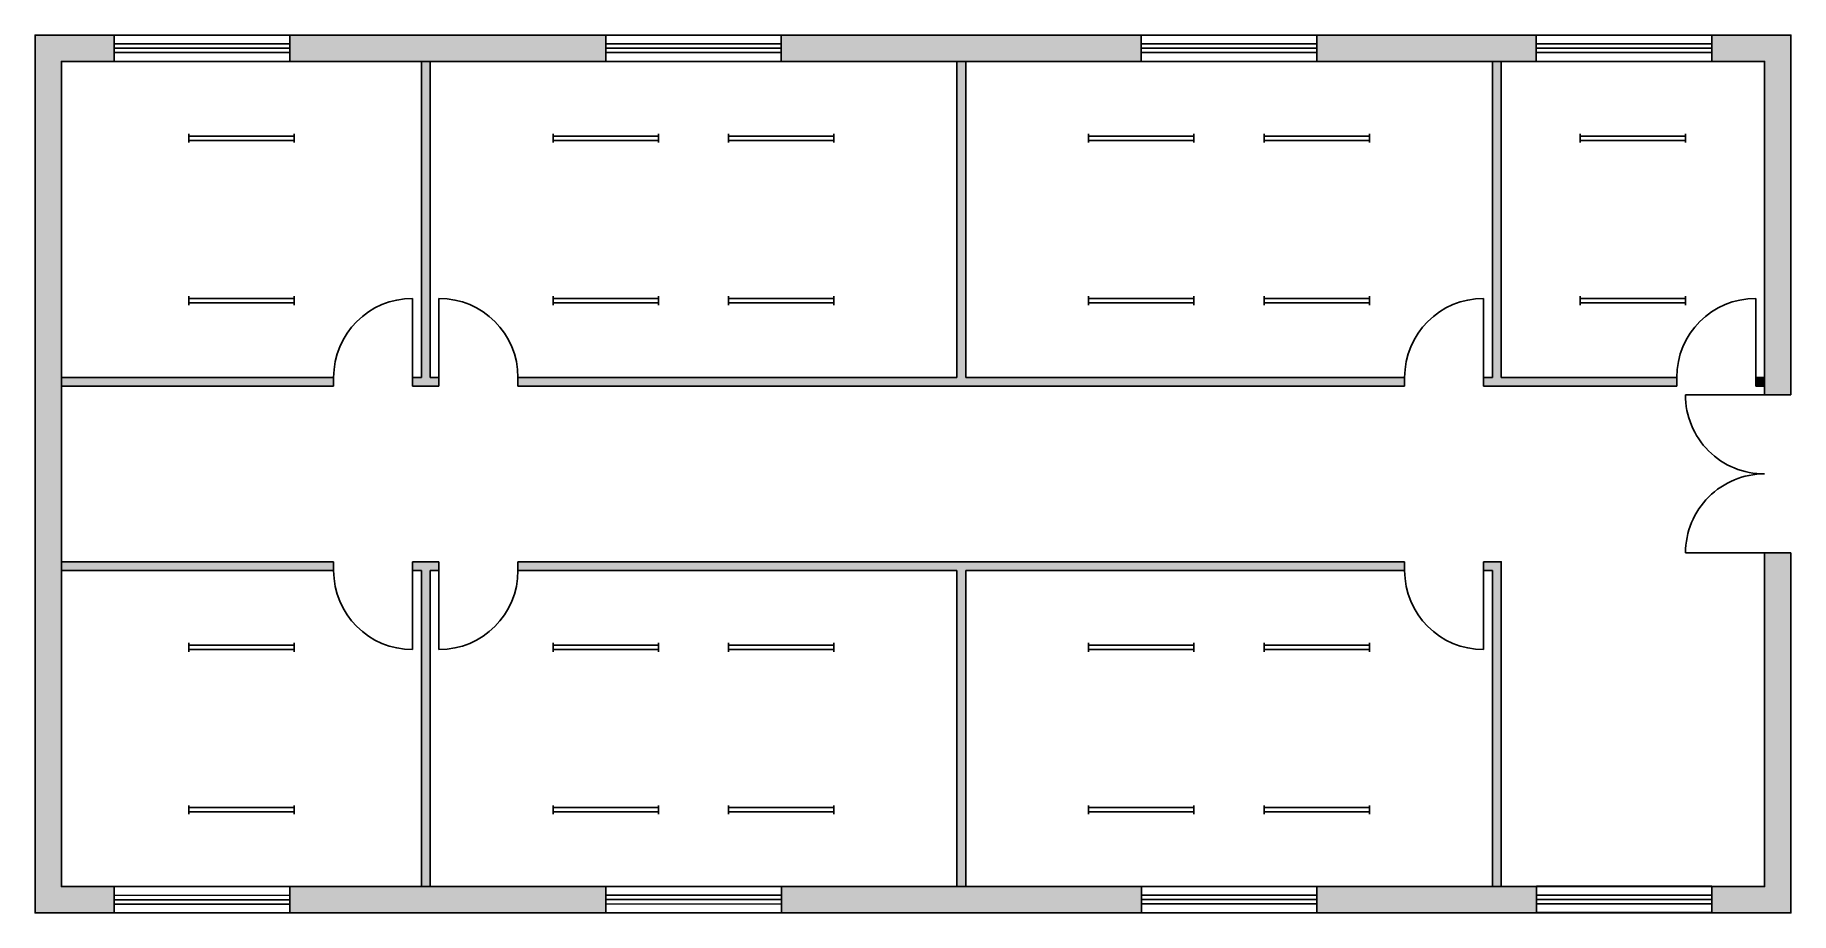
# Model space of a CAD drawing. Header units: millimetres. Extents: x 0 to 20000, y 0 to 10000.
import ezdxf

# ---------------------------------------------------------------- set-up
doc = ezdxf.new("R2010")
doc.units = ezdxf.units.MM
doc.header["$MEASUREMENT"] = 0
for name, color, linetype in [('Door', 150, 'Continuous'), ('ExternalWalls', 7, 'Continuous'), ('Hatch', 11, 'Continuous'), ('InternalWalls', 7, 'Continuous'), ('Lighting', 40, 'Continuous'), ('Windows', 102, 'Continuous')]:
    doc.layers.add(name, color=color, linetype=linetype)

# ---------------------------------------------------------------- blocks, each defined once
blk = doc.blocks.new('Door')
for points in [[(0, 100), (0, 1000)], [(-900, 100), (-900, 0)], [(0, 100), (0, 100), (0, 0)]]:
    blk.add_lwpolyline(points)
blk.add_arc((0, 100), 900, 90, 180)
blk = doc.blocks.new('Window')
blk.add_lwpolyline([(0, 0), (2000, 0), (2000, -300), (0, -300)], close=True)
for points in [[(0, -100), (2000, -100)], [(0, -150), (2000, -150)], [(0, -200), (2000, -200)]]:
    blk.add_lwpolyline(points)
blk = doc.blocks.new('Light')
for points in [[(-600, 75), (-600, -25)], [(-600, 50), (600, 50)], [(-600, 0), (600, 0)], [(600, 75), (600, -25)]]:
    blk.add_lwpolyline(points)

msp = doc.modelspace()

# ---------------------------------------------------------------- hatches: boundary and pattern name
at = {"layer": 'Hatch', "transparency": 33554559}
h = msp.add_hatch(color=256, dxfattribs=at)
h.dxf.hatch_style = 1
h.paths.add_polyline_path([(300, 9700), (900, 9700), (900, 10000), (0, 10000), (0, 0), (901, 0), (901, 300), (300, 300)])
h.paths.add_polyline_path([(6500, 10000), (2900, 10000), (2900, 9700), (6500, 9700)])
h.paths.add_polyline_path([(12600, 10000), (8500, 10000), (8500, 9700), (12600, 9700)])
h.paths.add_polyline_path([(17100, 10000), (14600, 10000), (14600, 9700), (17100, 9700)])
h.paths.add_polyline_path([(20000, 10000), (19100, 10000), (19100, 9700), (19700, 9700), (19700, 5902), (20000, 5902)])
h.paths.add_polyline_path([(20000, 4102), (19700, 4102), (19700, 300), (19101, 300), (19101, 0), (20000, 0)])
h.paths.add_polyline_path([(17101, 300), (14601, 300), (14601, 0), (17101, 0)])
h.paths.add_polyline_path([(12601, 300), (8501, 300), (8501, 0), (12601, 0)])
h.paths.add_polyline_path([(6501, 300), (2901, 300), (2901, 0), (6501, 0)])
h = msp.add_hatch(color=256, dxfattribs=at)
h.dxf.hatch_style = 1
h.paths.add_polyline_path([(3400, 6100), (300, 6100), (300, 6000), (3400, 6000)])
h.paths.add_polyline_path([(4500, 9700), (4400, 9700), (4400, 6100), (4300, 6100), (4300, 6000), (4600, 6000), (4600, 6100), (4500, 6100)])
h.paths.add_polyline_path([(15600, 6100), (10600, 6100), (10600, 9700), (10500, 9700), (10500, 6100), (5500, 6100), (5500, 6000), (15600, 6000)])
h.paths.add_polyline_path([(18700, 6100), (16700, 6100), (16700, 9700), (16600, 9700), (16600, 6100), (16500, 6100), (16500, 6000), (18700, 6000)])
h.paths.add_polyline_path([(16700, 4000), (16500, 4000), (16500, 3900), (16600, 3900), (16600, 300), (16700, 300)])
h.paths.add_polyline_path([(15600, 4000), (5500, 4000), (5500, 3900), (10500, 3900), (10500, 300), (10600, 300), (10600, 3900), (15600, 3900)])
h.paths.add_polyline_path([(4500, 3900), (4600, 3900), (4600, 4000), (4300, 4000), (4300, 3900), (4400, 3900), (4400, 300), (4500, 300)])
h.paths.add_polyline_path([(3400, 4000), (300, 4000), (300, 3900), (3400, 3900)])
h = msp.add_hatch(color=256, dxfattribs=at)
h.dxf.hatch_style = 1
h.paths.add_polyline_path([(19700, 6100), (19600, 6100), (19600, 6000), (19700, 6000)])

# ---------------------------------------------------------------- linework, layer by layer
at = {"layer": 'Door'}
for p, q in [((19700, 5902), (18798, 5902)), ((19700, 4102), (18800, 4102))]:
    msp.add_line(p, q, dxfattribs=at)
for centre, radius, start, end in [((19700, 5902), 902, 180, 270.0302), ((19700, 4102), 900, 89.9698, 180)]:
    msp.add_arc(centre, radius, start, end, dxfattribs=at)
at = {"layer": 'ExternalWalls'}
for points in [[(20000, 5902), (20000, 10000), (0, 10000), (0, 0), (20000, 0), (20000, 4102)], [(19700, 5902), (19700, 9700), (300, 9700), (300, 300), (19700, 300), (19700, 4102)], [(20000, 5902), (19700, 5902)], [(20000, 4102), (19700, 4102)]]:
    msp.add_lwpolyline(points, dxfattribs=at)
at = {"layer": 'InternalWalls'}
for points in [[(4400, 9700), (4400, 6100)], [(4500, 9700), (4500, 6100)], [(10500, 9700), (10500, 6100)], [(10600, 9700), (10600, 6100)], [(16600, 9700), (16600, 6100)], [(16700, 9700), (16700, 6100)], [(300, 6100), (3400, 6100)], [(300, 6000), (3400, 6000)], [(4300, 6100), (4400, 6100)], [(4300, 6000), (4600, 6000)], [(4500, 6100), (4600, 6100)], [(5500, 6100), (10500, 6100)], [(5500, 6000), (15600, 6000)], [(10600, 6100), (15600, 6100)], [(16500, 6100), (16600, 6100)], [(16500, 6000), (18700, 6000)], [(16700, 6100), (18700, 6100)], [(19600, 6100), (19700, 6100)], [(19600, 6000), (19700, 6000)], [(300, 4000), (3400, 4000)], [(4300, 4000), (4600, 4000)], [(5500, 4000), (15600, 4000)], [(16500, 4000), (16700, 4000), (16700, 300)], [(300, 3900), (3400, 3900)], [(4300, 3900), (4400, 3900)], [(4400, 3900), (4400, 300)], [(4500, 3900), (4500, 300)], [(4500, 3900), (4600, 3900)], [(5500, 3900), (10500, 3900)], [(10500, 3900), (10500, 300)], [(10600, 3900), (10600, 300)], [(10600, 3900), (15600, 3900)], [(16500, 3900), (16600, 3900)], [(16600, 3900), (16600, 300)]]:
    msp.add_lwpolyline(points, dxfattribs=at)

# ---------------------------------------------------------------- block references
at = {"layer": 'Door'}
for p in [(4300, 6000), (16500, 6000), (19600, 6000)]:
    msp.add_blockref('Door', p, dxfattribs=at)
at = {"layer": 'Door', "xscale": -1}
msp.add_blockref('Door', (4600, 6000), dxfattribs=at)
at = {"layer": 'Door', "xscale": -1, "rotation": 180}
for p in [(4300, 4000), (16500, 4000)]:
    msp.add_blockref('Door', p, dxfattribs=at)
at = {"layer": 'Door', "rotation": 180}
msp.add_blockref('Door', (4600, 4000), dxfattribs=at)
at = {"layer": 'Lighting'}
for p in [(2350, 8800), (6500, 8800), (8500, 8800), (12600, 8800), (14600, 8800), (18200, 8800), (2350, 3000), (6500, 3000), (8500, 3000), (12600, 3000), (14600, 3000)]:
    msp.add_blockref('Light', p, dxfattribs=at)
at = {"layer": 'Lighting', "xscale": -1, "rotation": 180}
for p in [(2350, 7000), (6500, 7000), (8500, 7000), (12600, 7000), (14600, 7000), (18200, 7000), (2350, 1200), (6500, 1200), (8500, 1200), (12600, 1200), (14600, 1200)]:
    msp.add_blockref('Light', p, dxfattribs=at)
at = {"layer": 'Windows'}
for p in [(900, 10000), (6500, 10000), (12600, 10000), (17100, 10000)]:
    msp.add_blockref('Window', p, dxfattribs=at)
at = {"layer": 'Windows', "xscale": -1, "rotation": 180.0089019071883}
for p in [(901, 0), (6501, 1), (12601, 2), (17101, 3)]:
    msp.add_blockref('Window', p, dxfattribs=at)

doc.saveas('drawing.dxf')
